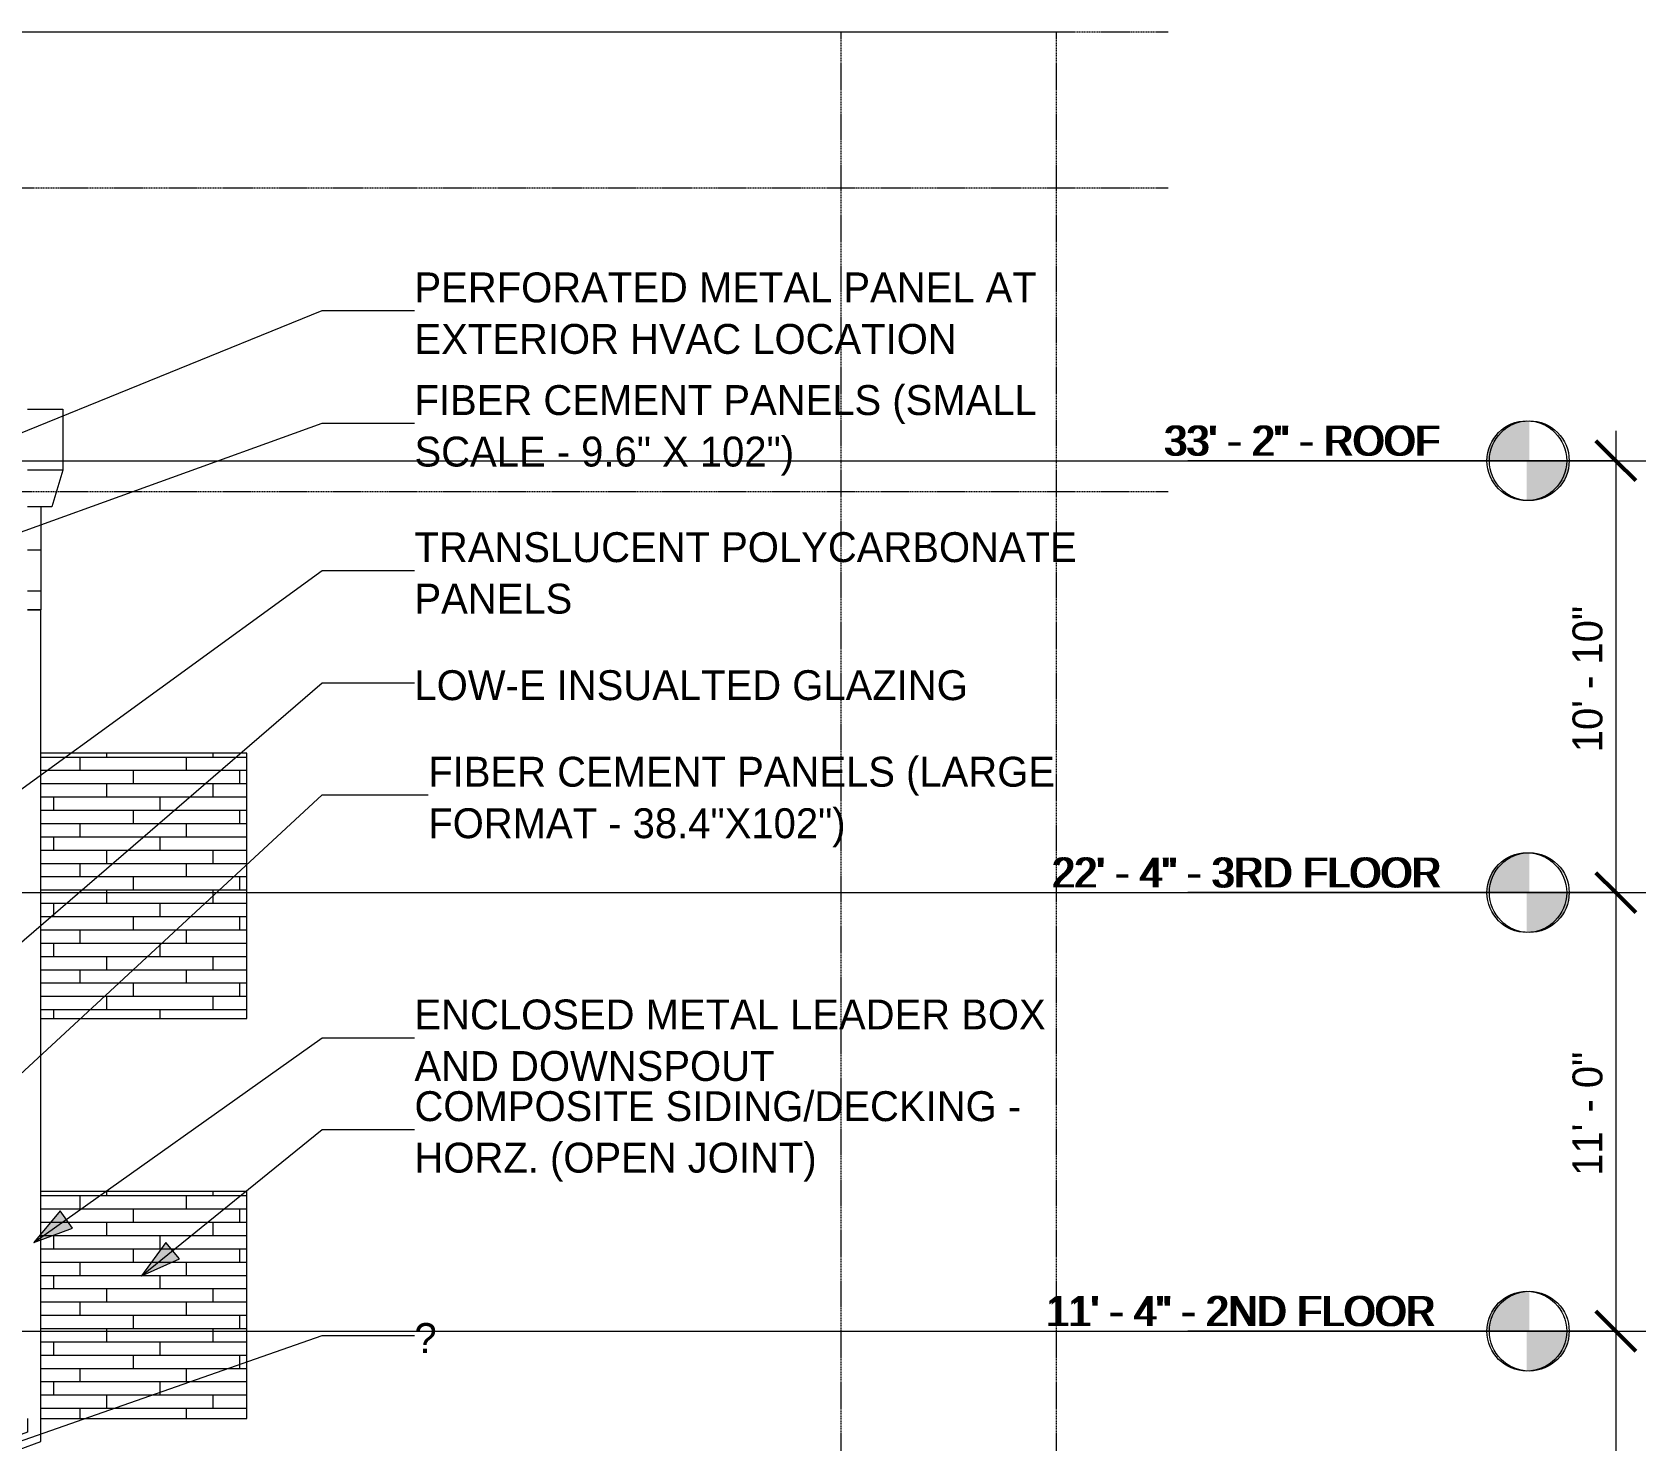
# Model space of a CAD drawing. Header units: inches. Extents: x -4169 to 1631, y -238 to 585.
# Drawn here: x 1145.4 to 1630.9, y 103 to 527 of the extents above; entities that cross this region are included whole.
import ezdxf

# ---------------------------------------------------------------- set-up
doc = ezdxf.new("R2010")
doc.units = ezdxf.units.IN
doc.header["$MEASUREMENT"] = 0
doc.linetypes.add('Aligning Line 1_8_', pattern=[0.25, 0.125, -0.125])
doc.linetypes.add('Grid Line 1_2_', pattern=[0.875, 0.5, -0.125, 0.125, -0.125])
for name, color, linetype, lineweight in [('0-2', 191, 'Continuous', 5), ('0-4', 165, 'Continuous', 5), ('0-5', 10, 'Continuous', 5), ('A-ANNO-DIMS', 211, 'Continuous', 9), ('A-ANNO-DIMS-96', 211, 'Continuous', 9), ('A-FLOR-LEVL', 51, 'Continuous', 9), ('A-FLOR-LEVL-1', 51, 'Grid Line 1_2_', 9), ('A-FLOR-LEVL-2', 9, 'Continuous', 9), ('A-FLOR-LEVL-3', 147, 'Continuous', 9), ('A-GENM', 5, 'Continuous', 9), ('A-WALL', 113, 'Continuous', 13), ('A-WALL-PATT-1', 111, 'Continuous', 9), ('G-ANNO-SYMB', 111, 'Aligning Line 1_8_', 9), ('G-ANNO-SYMB-1', 9, 'Aligning Line 1_8_', 9), ('G-ANNO-SYMB-2', 147, 'Aligning Line 1_8_', 9), ('G-ANNO-TEXT', 231, 'Continuous', 9)]:
    doc.layers.add(name, color=color, linetype=linetype, lineweight=lineweight)
doc.styles.add('Century Gothic', font='ufonts.com_century-gothic.ttf', dxfattribs={"height": 9})
doc.dimstyles.new('OD__1_8__Tol__', dxfattribs={"dimscale": 12, "dimtxt": 9.397514, "dimasz": 1, "dimexe": 0.75, "dimexo": 0.5, "dimgap": 0.125, "dimtad": 1, "dimdec": 3, "dimrnd": 0.125, "dimzin": 3, "dimdsep": 46, "dimlunit": 4, "dimtxsty": 'Century Gothic', "dimblk1": 'OBLIQUE', "dimblk2": 'OBLIQUE', "dimsah": 1, "dimcen": 0.09, "dimdle": 0.75, "dimazin": 0, "dimtfac": 1, "dimtdec": 4, "dimtix": 1, "dimtmove": 0, "dimatfit": 3, "dimfxl": 1, "dimtvp": 1, "dimtfill": 1, "dimfrac": 2, "dimtolj": 1, "dimtzin": 0, "dimarcsym": 2})

# ---------------------------------------------------------------- blocks, each defined once
blk = doc.blocks.new('Level - Level Head - Circle-V51-BUILDING ELEVATION - SOUTH')
at = {"layer": 'A-FLOR-LEVL'}
h = blk.add_hatch(color=256, dxfattribs=at)
edge = h.paths.add_edge_path(flags=0)
edge.add_line((12570.48, 0), (12558.48, 0))
edge.add_arc((12570.48, 0), 12, 90, 180, ccw=False)
edge.add_line((12570.48, 12), (12570.48, 0))
h = blk.add_hatch(color=256, dxfattribs=at)
edge = h.paths.add_edge_path(flags=0)
edge.add_line((12570.48, -12), (12570.48, 0))
edge.add_line((12570.48, 0), (12582.48, 0))
edge.add_arc((12570.48, 0), 12, 270, 360, ccw=False)
at = {"layer": 'A-FLOR-LEVL-2'}
blk.add_circle((12570.48, 0), 12, dxfattribs=at)
blk = doc.blocks.new('CTR - 2nd Phase_rvt-2-BUILDING ELEVATION - SOUTH')
at = {"layer": 'A-FLOR-LEVL-1'}
for p, q in [((9609.49, 398), (12558.48, 398)), ((9609.49, 268), (12558.48, 268)), ((9609.49, 136), (12558.48, 136))]:
    blk.add_line(p, q, dxfattribs=at)
at = {"layer": 'G-ANNO-SYMB-1'}
for p, q in [((12461.78, 526.95), (9706.24, 526.95)), ((12461.78, 388.59), (9706.24, 388.59))]:
    blk.add_line(p, q, dxfattribs=at)
at = {"layer": '0-2'}
for p in [(0, 398), (0, 268), (0, 136)]:
    blk.add_blockref('Level - Level Head - Circle-V51-BUILDING ELEVATION - SOUTH', p, dxfattribs=at)
at = {"layer": 'A-FLOR-LEVL', "char_height": 9, "attachment_point": 1, "style": 'Century Gothic'}
for s, insert, width in [('33\' - 2" - ROOF', (12461.11, 408.55), 104.232), ('22\' - 4" - 3RD FLOOR', (12427.36, 278.55), 145.137), ('11\' - 4" - 2ND FLOOR', (12425.62, 146.55), 147.258)]:
    blk.add_mtext(s, dxfattribs=dict(at, insert=insert, width=width))
blk = doc.blocks.new('CTR  - Topography_rvt-2-BUILDING ELEVATION - SOUTH')
at = {"layer": 'G-ANNO-SYMB-2'}
blk.add_line((12461.78, 480), (9742.88, 480), dxfattribs=at)
blk = doc.blocks.new('Level - Level Head - Circle-V52-BUILDING ELEVATION - SOUTH')
at = {"layer": 'A-FLOR-LEVL'}
h = blk.add_hatch(color=256, dxfattribs=at)
edge = h.paths.add_edge_path(flags=0)
edge.add_line((12570.48, 0), (12558.48, 0))
edge.add_arc((12570.48, 0), 12, 90, 180, ccw=False)
edge.add_line((12570.48, 12), (12570.48, 0))
h = blk.add_hatch(color=256, dxfattribs=at)
edge = h.paths.add_edge_path(flags=0)
edge.add_line((12570.48, -12), (12570.48, 0))
edge.add_line((12570.48, 0), (12582.48, 0))
edge.add_arc((12570.48, 0), 12, 270, 360, ccw=False)
at = {"layer": 'A-FLOR-LEVL-3'}
blk.add_circle((12570.48, 0), 12, dxfattribs=at)
blk = doc.blocks.new('CTR - 1st Phase - Common Walls_rvt-2-BUILDING ELEVATION - SOUTH')
at = {"layer": 'A-FLOR-LEVL-1'}
for p, q in [((9609.49, 398), (12558.48, 398)), ((9609.49, 268), (12558.48, 268)), ((9609.49, 136), (12558.48, 136))]:
    blk.add_line(p, q, dxfattribs=at)
at = {"layer": 'G-ANNO-SYMB-2'}
for p, q in [((12363.34, 526.95), (9706.24, 526.95)), ((12428.12, 526.95), (9706.24, 526.95)), ((12363.34, 526.95), (12363.34, -145.87)), ((12428.12, 526.95), (12428.12, -145.87)), ((12461.78, 480), (9706.24, 480))]:
    blk.add_line(p, q, dxfattribs=at)
at = {"layer": '0-4'}
for p in [(0, 398), (0, 268), (0, 136)]:
    blk.add_blockref('Level - Level Head - Circle-V52-BUILDING ELEVATION - SOUTH', p, dxfattribs=at)
at = {"layer": 'A-FLOR-LEVL', "char_height": 9, "attachment_point": 1, "style": 'Century Gothic'}
for s, insert, width in [('33\' - 2" - ROOF', (12461.11, 408.55), 104.232), ('22\' - 4" - 3RD FLOOR', (12427.36, 278.55), 145.137), ('11\' - 4" - 2ND FLOOR', (12425.62, 146.55), 147.258)]:
    blk.add_mtext(s, dxfattribs=dict(at, insert=insert, width=width))
blk = doc.blocks.new('077123 - Manufactured Gutters and Downspouts - 077123 - Manufactured Gutters and Downspouts-2024313-BUILDING ELEVATION - SOUTH')
at = {"layer": 'A-GENM'}
for p, q in [((12118.59, 413.51), (12129.25, 413.51)), ((12129.25, 413.51), (12129.25, 395.11)), ((12129.25, 395.11), (12118.59, 395.11)), ((12129.25, 395.11), (12125.9, 384.1)), ((12125.9, 384.1), (12118.59, 384.1)), ((12122.56, 384.1), (12122.56, 371.1)), ((12122.56, 371.1), (12118.59, 371.1)), ((12122.56, 371.1), (12122.56, 358.75)), ((12122.56, 358.75), (12118.59, 358.75)), ((12122.56, 358.75), (12122.56, 353.15)), ((12122.56, 353.15), (12118.59, 353.15)), ((12118.59, 353.15), (12122.56, 353.15)), ((12122.56, 102.78), (12122.56, 353.15)), ((12118.56, 109.75), (12118.56, 105.58)), ((12118.56, 105.58), (12088.69, 94.71)), ((12092.69, 91.91), (12122.56, 102.78)), ((12092.69, 0), (12092.69, 91.91))]:
    blk.add_line(p, q, dxfattribs=at)
blk = doc.blocks.new('Level - Level Head - Circle-50818-BUILDING ELEVATION - SOUTH')
at = {"layer": 'A-FLOR-LEVL'}
h = blk.add_hatch(color=256, dxfattribs=at)
edge = h.paths.add_edge_path(flags=0)
edge.add_line((12569.73, 0), (12557.73, 0))
edge.add_arc((12569.73, 0), 12, 90, 180, ccw=False)
edge.add_line((12569.73, 12), (12569.73, 0))
h = blk.add_hatch(color=256, dxfattribs=at)
edge = h.paths.add_edge_path(flags=0)
edge.add_line((12569.73, -12), (12569.73, 0))
edge.add_line((12569.73, 0), (12581.73, 0))
edge.add_arc((12569.73, 0), 12, 270, 360, ccw=False)
blk.add_circle((12569.73, 0), 12, dxfattribs=at)
blk = doc.blocks.new('DIMBLOCK5-BUILDING ELEVATION - SOUTH')
at = {"layer": 'A-ANNO-DIMS-96', "lineweight": 50}
for p, q in [((1621.89, 398), (1615.89, 404)), ((1621.89, 398), (1627.89, 392)), ((1621.89, 268), (1615.89, 274)), ((1621.89, 268), (1627.89, 262))]:
    blk.add_line(p, q, dxfattribs=at)
at = {"layer": 'A-ANNO-DIMS-96'}
for p, q in [((1621.89, 407), (1621.89, 268)), ((1621.89, 398), (1493.1, 398)), ((1493.85, 398), (1630.89, 398)), ((1621.89, 268), (1493.1, 268)), ((1493.85, 268), (1630.89, 268))]:
    blk.add_line(p, q, dxfattribs=at)
at = {"layer": 'A-ANNO-DIMS-96', "color": 0, "insert": (1608.85, 310.25), "char_height": 9, "width": 54.5951, "attachment_point": 1, "rotation": 90, "line_spacing_factor": 0.984502, "style": 'Century Gothic', "bg_fill": 3, "box_fill_scale": 1.25, "bg_fill_color": 256, "bg_fill_true_color": 13158600, "bg_fill_transparency": 0}
blk.add_mtext('10\' - 10"', dxfattribs=at)
blk = doc.blocks.new('_Oblique')
at = {"color": 0, "linetype": 'ByBlock', "lineweight": -2}
blk.add_line((-0.5, -0.5), (0.5, 0.5), dxfattribs=at)
blk = doc.blocks.new('DIMBLOCK6-BUILDING ELEVATION - SOUTH')
at = {"layer": 'A-ANNO-DIMS-96', "lineweight": 50}
for p, q in [((1621.89, 268), (1615.89, 274)), ((1621.89, 268), (1627.89, 262)), ((1621.89, 136), (1615.89, 142)), ((1621.89, 136), (1627.89, 130))]:
    blk.add_line(p, q, dxfattribs=at)
at = {"layer": 'A-ANNO-DIMS-96'}
for p, q in [((1621.89, 268), (1493.1, 268)), ((1493.85, 268), (1630.89, 268)), ((1621.89, 268), (1621.89, 136)), ((1621.89, 136), (1493.1, 136)), ((1493.85, 136), (1630.89, 136))]:
    blk.add_line(p, q, dxfattribs=at)
at = {"layer": 'A-ANNO-DIMS-96', "color": 0, "insert": (1608.85, 182.76), "char_height": 9, "width": 46.1821, "attachment_point": 1, "rotation": 90, "line_spacing_factor": 0.984502, "style": 'Century Gothic', "bg_fill": 3, "box_fill_scale": 1.25, "bg_fill_color": 256, "bg_fill_true_color": 13158600, "bg_fill_transparency": 0}
blk.add_mtext('11\' - 0"', dxfattribs=at)
blk = doc.blocks.new('DIMBLOCK7-BUILDING ELEVATION - SOUTH')
at = {"layer": 'A-ANNO-DIMS-96', "lineweight": 50}
for p, q in [((1621.89, 136), (1615.89, 142)), ((1621.89, 136), (1627.89, 130)), ((1621.89, 0), (1615.89, 6)), ((1621.89, 0), (1627.89, -6))]:
    blk.add_line(p, q, dxfattribs=at)
at = {"layer": 'A-ANNO-DIMS-96'}
for p, q in [((1621.89, 136), (1493.1, 136)), ((1493.85, 136), (1630.89, 136)), ((1621.89, 136), (1621.89, 0)), ((1621.89, 0), (1493.1, 0)), ((1493.85, 0), (1630.89, 0))]:
    blk.add_line(p, q, dxfattribs=at)
at = {"layer": 'A-ANNO-DIMS-96', "color": 0, "insert": (1608.85, 48.76), "char_height": 9, "width": 46.1821, "attachment_point": 1, "rotation": 90, "line_spacing_factor": 0.984502, "style": 'Century Gothic', "bg_fill": 3, "box_fill_scale": 1.25, "bg_fill_color": 256, "bg_fill_true_color": 13158600, "bg_fill_transparency": 0}
blk.add_mtext('11\' - 4"', dxfattribs=at)

msp = doc.modelspace()

# ---------------------------------------------------------------- hatches: boundary and pattern name
at = {"layer": 'A-WALL-PATT-1'}
h = msp.add_hatch(dxfattribs=at)
h.set_pattern_fill('FP_38', color=256, style=0, pattern_type=2)
h.set_pattern_definition([(0, (1207.83, 268.8), (0, 4), []), (90, (1207.83, 268.8), (-8, 8), [4, -28]), (90, (1223.83, 272.8), (-8, 8), [4, -28])])
h.paths.add_polyline_path([(1209.9552, 230.125), (1209.9552, 310), (1147.9302, 310), (1147.9302, 230.125), (1185.7587, 230.125)], flags=0)
h = msp.add_hatch(dxfattribs=at)
h.set_pattern_fill('FP_39', color=256, style=0, pattern_type=2)
h.set_pattern_definition([(0, (1207.83, 136.8), (0, 4), []), (90, (1207.83, 136.8), (-8, 8), [4, -28]), (90, (1223.83, 140.8), (-8, 8), [4, -28])])
h.paths.add_polyline_path([(1185.7587, 109.75), (1209.9552, 109.75), (1209.9552, 178), (1147.9302, 178), (1147.9302, 109.75), (1164.231, 109.75)], flags=0)
at = {"layer": 'G-ANNO-TEXT'}
for points in [[(1145.7984, 162.6559), (1157.4444, 166.9813), (1153.7215, 172.2248)], [(1178.2843, 152.6866), (1189.6329, 157.7411), (1185.5852, 162.7382)]]:
    msp.add_hatch(color=256, dxfattribs=at).paths.add_polyline_path(points, flags=0)

# ---------------------------------------------------------------- linework, layer by layer
at = {"layer": 'A-FLOR-LEVL-1'}
for p, q in [((-1364.3938, 398), (1583.0971, 398)), ((-1364.3938, 268), (1583.0971, 268)), ((-1364.3938, 136), (1583.0971, 136))]:
    msp.add_line(p, q, dxfattribs=at)
at = {"layer": 'A-WALL'}
for p, q in [((1209.9552, 310), (1147.9302, 310)), ((1209.9552, 230.125), (1209.9552, 310)), ((1147.9302, 230.125), (1209.9552, 230.125)), ((1209.9552, 178), (1147.9302, 178)), ((1209.9552, 109.75), (1209.9552, 178)), ((1147.9302, 109.75), (1209.9552, 109.75))]:
    msp.add_line(p, q, dxfattribs=at)
at = {"layer": 'G-ANNO-SYMB'}
for p, q in [((1487.1463, 526.9531), (-1268.3938, 526.9531)), ((1487.1463, 480), (-1268.3977, 480))]:
    msp.add_line(p, q, dxfattribs=at)
at = {"layer": 'G-ANNO-TEXT'}
for p, q in [((855.8156, 290.056), (1232.6569, 443.164)), ((1232.6569, 443.164), (1260.387, 443.164)), ((1110.9213, 365.3867), (1232.6569, 409.2505)), ((1232.6569, 409.2505), (1260.387, 409.2505)), ((1086.1581, 258.5585), (1232.6569, 364.9821)), ((1232.6569, 364.9821), (1260.387, 364.9821)), ((1087.5963, 206.0657), (1232.6569, 331.1854)), ((1232.6569, 331.1854), (1260.387, 331.1854)), ((1121.1302, 194.202), (1232.6569, 297.3887)), ((1232.6569, 297.3887), (1264.5318, 297.3887)), ((1145.7984, 162.6559), (1232.6569, 224.3262)), ((1232.6569, 224.3262), (1260.387, 224.3262)), ((1178.2843, 152.6866), (1232.6569, 196.7284)), ((1232.6569, 196.7284), (1260.387, 196.7284)), ((1153.7215, 172.2248), (1145.7984, 162.6559)), ((1157.4444, 166.9813), (1153.7215, 172.2248)), ((1145.7984, 162.6559), (1157.4444, 166.9813)), ((1185.5852, 162.7382), (1178.2843, 152.6866)), ((1189.6329, 157.7411), (1185.5852, 162.7382)), ((1178.2843, 152.6866), (1189.6329, 157.7411)), ((863.8241, 5.6182), (1232.6569, 134.685)), ((1232.6569, 134.685), (1260.387, 134.685))]:
    msp.add_line(p, q, dxfattribs=at)

# ---------------------------------------------------------------- block references
at = {"layer": '0-5'}
for name in ['CTR - 2nd Phase_rvt-2-BUILDING ELEVATION - SOUTH', 'CTR - 1st Phase - Common Walls_rvt-2-BUILDING ELEVATION - SOUTH', 'CTR  - Topography_rvt-2-BUILDING ELEVATION - SOUTH']:
    msp.add_blockref(name, (-10974.6342, 0), dxfattribs=at)
at = {"layer": 'A-FLOR-LEVL'}
for p in [(-10974.6342, 398), (-10974.6342, 268), (-10974.6342, 136)]:
    msp.add_blockref('Level - Level Head - Circle-50818-BUILDING ELEVATION - SOUTH', p, dxfattribs=at)
at = {"layer": 'A-GENM'}
msp.add_blockref('077123 - Manufactured Gutters and Downspouts - 077123 - Manufactured Gutters and Downspouts-2024313-BUILDING ELEVATION - SOUTH', (-10974.6342, 0), dxfattribs=at)

# ---------------------------------------------------------------- texts
at = {"layer": 'A-FLOR-LEVL', "char_height": 9, "attachment_point": 1, "style": 'Century Gothic'}
for s, insert, width in [('33\' - 2" - ROOF', (1485.7249, 408.5508), 104.232), ('22\' - 4" - 3RD FLOOR', (1451.9737, 278.5508), 145.137), ('11\' - 4" - 2ND FLOOR', (1450.2351, 146.5508), 147.258)]:
    msp.add_mtext(s, dxfattribs=dict(at, insert=insert, width=width))
at = {"layer": 'G-ANNO-TEXT', "char_height": 9, "attachment_point": 1, "style": 'Century Gothic'}
for s, insert, width in [('PERFORATED METAL PANEL AT', (1260.387, 454.6601), 220.584), ('EXTERIOR HVAC LOCATION', (1260.387, 439.1601), 202.707), ('FIBER CEMENT PANELS (SMALL', (1260.387, 420.7465), 221.19), ('SCALE - 9.6" X 102")', (1260.387, 405.2465), 139.986), ('TRANSLUCENT POLYCARBONATE', (1260.387, 376.4782), 239.37), ('PANELS', (1260.387, 360.9782), 54.843), ('LOW-E INSUALTED GLAZING', (1260.387, 334.9334), 204.222), ('FIBER CEMENT PANELS (LARGE', (1264.5318, 308.8848), 222.402), ('FORMAT - 38.4"X102")', (1264.5318, 293.3848), 156.348), ('ENCLOSED METAL LEADER BOX', (1260.387, 235.8223), 228.159), ('AND DOWNSPOUT', (1260.387, 220.3223), 136.956), ('COMPOSITE SIDING/DECKING -', (1260.387, 208.2245), 232.704), ('HORZ. (OPEN JOINT)', (1260.387, 192.7245), 149.682), ('?', (1260.387, 138.4331), 9.09)]:
    msp.add_mtext(s, dxfattribs=dict(at, insert=insert, width=width))

# ---------------------------------------------------------------- next in the draw order: dimensions: what is measured, and where the dimension line sits
at = {"layer": 'A-ANNO-DIMS'}
dim = msp.add_linear_dim(base=(1621.8866, 268), p1=(1487.8471, 398), p2=(1487.8471, 268), angle=90, dimstyle='OD__1_8__Tol__', override={"dimpost": '<>', "dimfxl": 130}, dxfattribs=at)
dim.commit()
dim.dimension.update_dxf_attribs({"geometry": 'DIMBLOCK5-BUILDING ELEVATION - SOUTH', "text_midpoint": (1615.6602, 333)})

# ---------------------------------------------------------------- next in the draw order: dimensions: what is measured, and where the dimension line sits
dim = msp.add_linear_dim(base=(1621.8866, 136), p1=(1487.8471, 268), p2=(1487.8471, 136), angle=90, dimstyle='OD__1_8__Tol__', override={"dimpost": '<>', "dimfxl": 132}, dxfattribs=at)
dim.commit()
dim.dimension.update_dxf_attribs({"geometry": 'DIMBLOCK6-BUILDING ELEVATION - SOUTH', "text_midpoint": (1615.6602, 202)})

# ---------------------------------------------------------------- next in the draw order: dimensions: what is measured, and where the dimension line sits
dim = msp.add_linear_dim(base=(1621.8866, 0), p1=(1487.8471, 136), p2=(1487.8471, 0), angle=90, dimstyle='OD__1_8__Tol__', override={"dimpost": '<>', "dimfxl": 136}, dxfattribs=at)
dim.commit()
dim.dimension.update_dxf_attribs({"geometry": 'DIMBLOCK7-BUILDING ELEVATION - SOUTH', "text_midpoint": (1615.7734, 68)})

doc.saveas('drawing.dxf')
